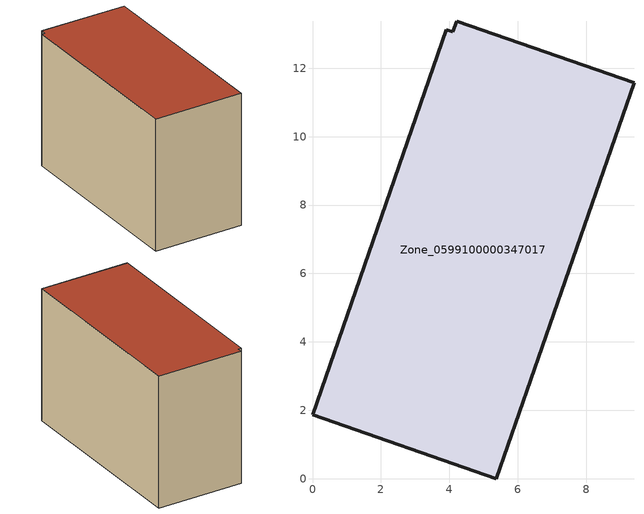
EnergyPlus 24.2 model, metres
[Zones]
Zone_0599100000347017
 floor ground (C_G): 0,1.87 3.91,13.13 4.1,13.06 4.22,13.37 9.39,11.57 5.37,0 z0
 wall outside (C_F): 0,1.87 5.37,0 9.39,11.57 4.22,13.37 4.1,13.06 3.91,13.13 0,1.87 z0:8.39
 roof outside (C_R): 3.91,13.13 0,1.87 5.37,0 9.39,11.57 4.22,13.37 4.1,13.06 z8.39
[BUILDING]
Pand.0599100000347017: North Axis=0; Terrain=City; Loads Convergence Tolerance Value=0.04; Temperature Convergence Tolerance Value=0.4; Solar Distribution=FullExterior; Maximum Number of Warmup Days=25; Minimum Number of Warmup Days=1
[Site:Location]
Rotterdam.The.Hague.AP_ZH_NLD Design_Conditions: Latitude=51.96; Longitude=4.45; Time Zone=1; Elevation=-4.5
[SITE:GROUNDTEMPERATURE:BUILDINGSURFACE]
18, 18, 18, 18, 18, 18, 18, 18, 18, 18, 18, 18
[MATERIAL] Thermal Absorptance=0.9; Solar Absorptance=0.7; Visible Absorptance=0.7
Name | Roughness | Thickness | Conductivity | Density | Specific Heat
G.TC.1992-2005 | MediumSmooth | 0.15 | 0.06 | 540 | 1210
F.TC.1992-2005 | Rough | 0.3 | 0.12 | 1920 | 840
R.TC.1992-2005 | MediumRough | 0.2 | 0.08 | 1500 | 1000
[CONSTRUCTION]
C_G: G.TC.1992-2005
C_F: F.TC.1992-2005
C_R: R.TC.1992-2005
[ZONE]
Zone_0599100000347017: Type=1; Multiplier=1; Ceiling Height=Autocalculate; Volume=Autocalculate; Floor Area=autocalculate; Part of Total Floor Area=Yes
[ZONEINFILTRATION:DESIGNFLOWRATE]
Infil_Zone_0599100000347017: Zone or ZoneList or Space or SpaceList=Zone_0599100000347017; Schedule=AlwaysOn; Design Flow Rate Calculation Method=Flow/Area; Flow Rate per Floor Area=0.0015; Constant Term Coefficient=1; Temperature Term Coefficient=0; Velocity Term Coefficient=0; Velocity Squared Term Coefficient=0
[HVACTEMPLATE:ZONE:IDEALLOADSAIRSYSTEM]
Zone_0599100000347017: Maximum Heating Supply Air Temperature=50; Minimum Cooling Supply Air Temperature=13; Maximum Heating Supply Air Humidity Ratio=0.0156; Minimum Cooling Supply Air Humidity Ratio=0.0077; Heating Limit=NoLimit; Cooling Limit=NoLimit; Dehumidification Control Type=ConstantSensibleHeatRatio; Cooling Sensible Heat Ratio=0.7; Dehumidification Setpoint=60; Humidification Control Type=None; Humidification Setpoint=30; Outdoor Air Method=None; Outdoor Air Flow Rate per Person=0.00944; Outdoor Air Flow Rate per Zone Floor Area=0; Outdoor Air Flow Rate per Zone=0; Demand Controlled Ventilation Type=None; Outdoor Air Economizer Type=NoEconomizer; Heat Recovery Type=None; Sensible Heat Recovery Effectiveness=0.7; Latent Heat Recovery Effectiveness=0.65
[ZONECONTROL:THERMOSTAT]
ThermostatControl_Zone_0599100000347017: Zone or ZoneList=Zone_0599100000347017; Control Type Schedule=DualSetpointControlType; Control 1=Thermostat_Zone_0599100000347017; Temperature Difference Between Cutout And Setpoint=0
[THERMOSTATSETPOINT:DUALSETPOINT]
Thermostat_Zone_0599100000347017: Heating Setpoint Temperature Schedule=HeatingSetpoint_Zone_0599100000347017; Cooling Setpoint Temperature Schedule=CoolingSetpoint_Zone_0599100000347017
[SCHEDULE:COMPACT]
HeatingSetpoint_Zone_0599100000347017: Through: 12/31, For: AllDays, Until: 24:00, 21
CoolingSetpoint_Zone_0599100000347017: Through: 12/31, For: AllDays, Until: 24:00, 24
DualSetpointControlType: Through: 12/31, For: AllDays, Until: 24:00, 4
AlwaysOn: Through: 12/31, For: AllDays, Until: 24:00, 1
